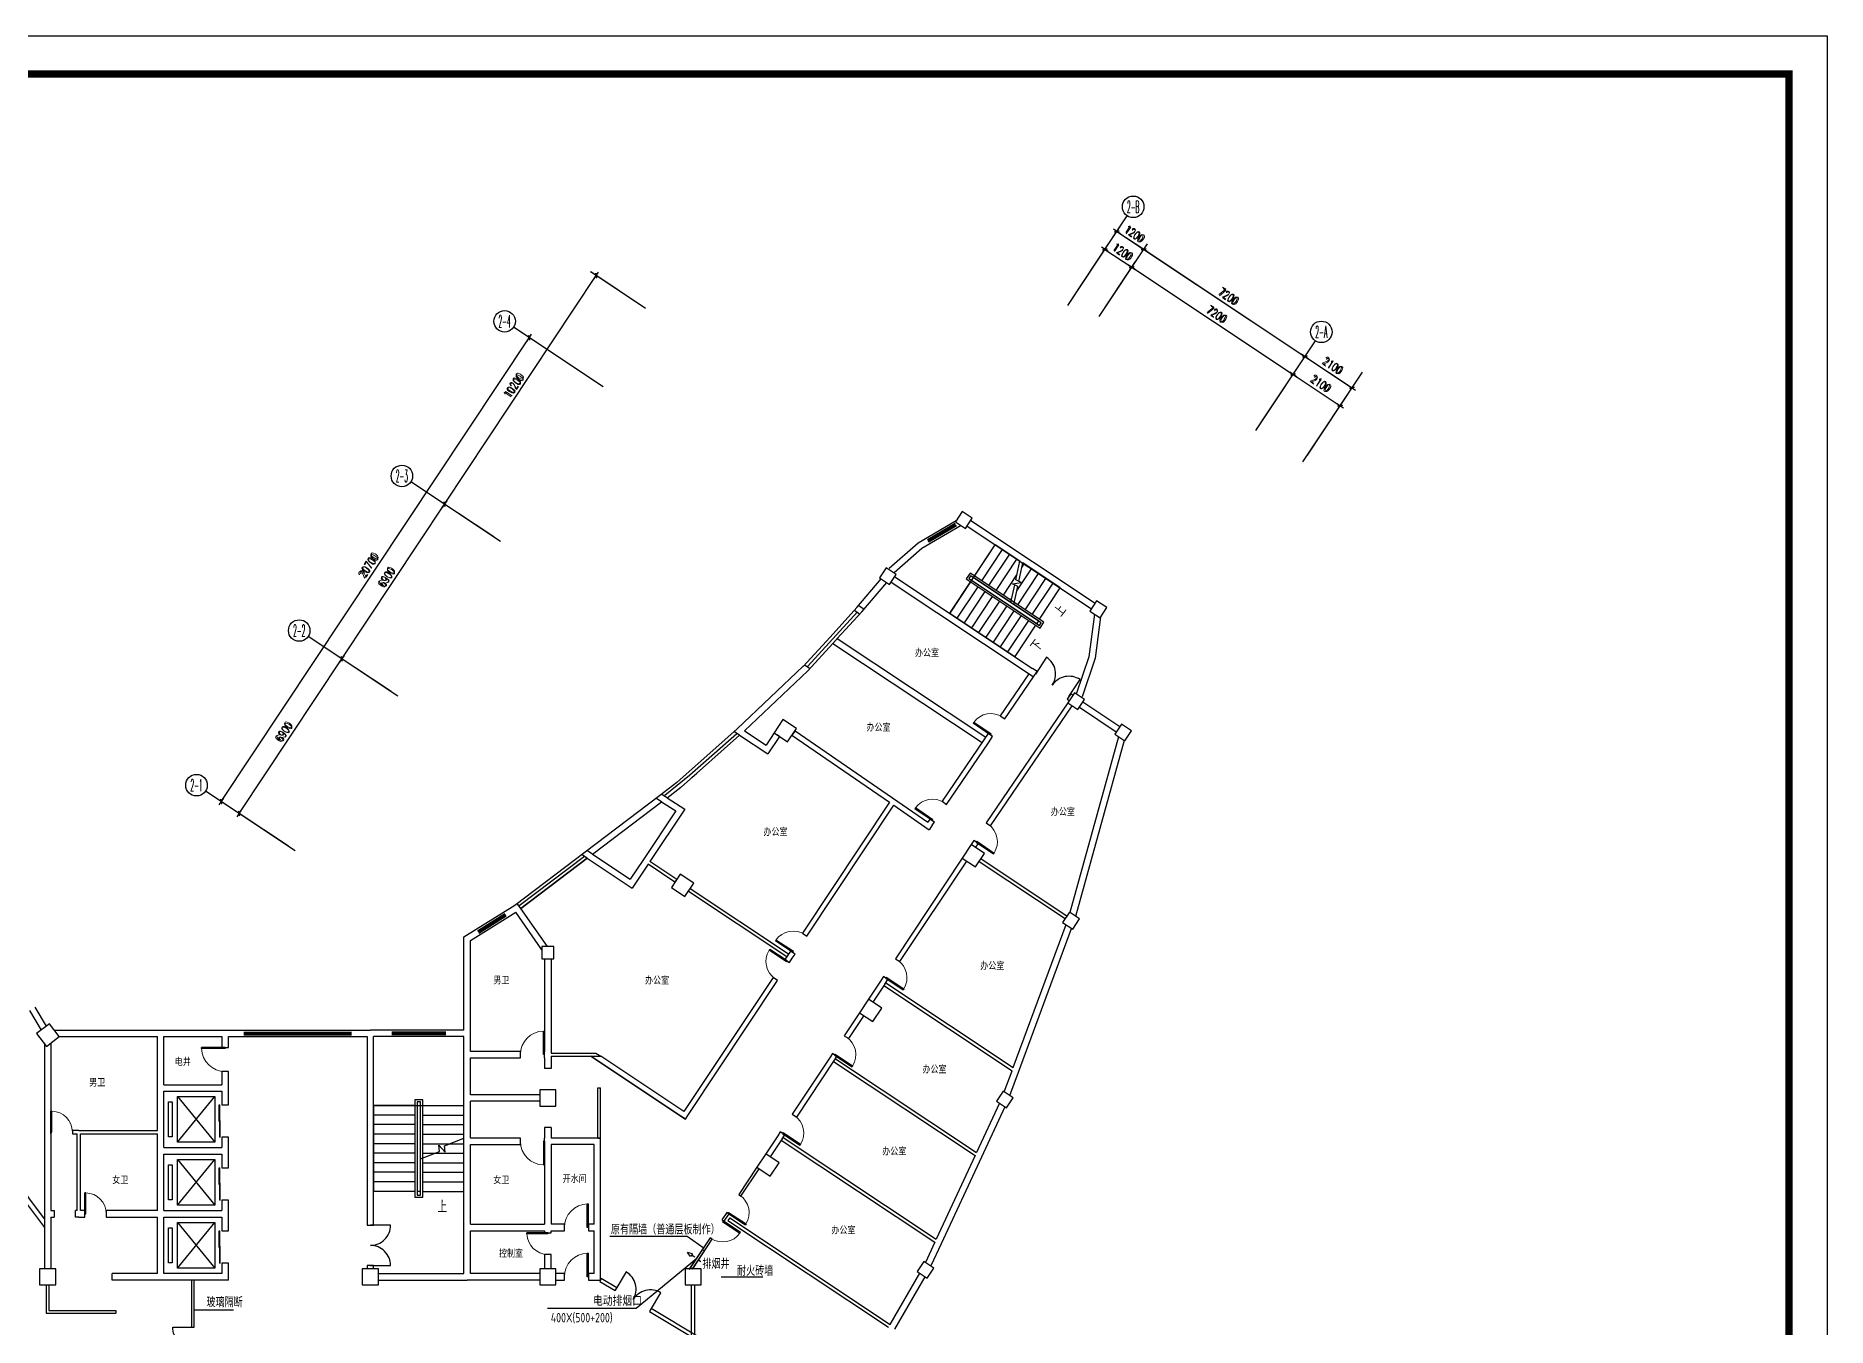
# Model space of a CAD drawing. Extents: x -149393 to 1177518, y -366685 to 296590.
# Drawn here: x 284842 to 351448, y -330129 to -282135 of the extents above; entities that cross this region are included whole.
import ezdxf
from ezdxf.enums import TextEntityAlignment as Align

# ---------------------------------------------------------------- set-up
doc = ezdxf.new("R2010")
doc.units = 0
doc.header["$LTSCALE"] = 1000
doc.header["$MEASUREMENT"] = 0
doc.layers.get('0').update_dxf_attribs({"linetype": 'CONTINUOUS'})
doc.layers.get('Defpoints').update_dxf_attribs({"linetype": 'CONTINUOUS'})
for name, color, linetype in [('AXIS', 3, 'CONTINUOUS'), ('AXIS_TEXT', 7, 'CONTINUOUS'), ('COLUMN', 9, 'CONTINUOUS'), ('DUCT-回风风口', 7, 'CONTINUOUS'), ('PUB_TITLE', 253, 'CONTINUOUS'), ('STAIR', 2, 'CONTINUOUS'), ('TEL_SYMB', 3, 'CONTINUOUS'), ('TEL_TEXT', 7, 'CONTINUOUS'), ('TH_TEXT', 7, 'CONTINUOUS'), ('WALL', 9, 'CONTINUOUS'), ('WALL-MOVE', 6, 'CONTINUOUS'), ('WINDOW', 4, 'CONTINUOUS'), ('通风', 3, 'CONTINUOUS')]:
    doc.layers.add(name, color=color, linetype=linetype)
doc.styles.add('_TCH_AXIS', font='COMPLEX', dxfattribs={"bigfont": 'GBCBIG'})
doc.styles.add('_TCH_DIM', font='SIMPLEX', dxfattribs={"bigfont": 'GBCBIG'})
doc.styles.add('_TCH_DIM_T3', font='SIMPLEX', dxfattribs={"width": 0.705882, "bigfont": 'GBCBIG'})
doc.styles.add('_TEL_DIM', font='', dxfattribs={"width": 0.8, "height": 3.5})
doc.styles.add('COMPLEX', font='COMPLEX')
doc.styles.add('DIM_FONT', font='SIMPLEX.shx', dxfattribs={"width": 0.8})
doc.styles.get("Standard").update_dxf_attribs({"font": 'gbenor.shx', "bigfont": 'gbcbig.shx'})
doc.styles.add('样式 1', font='TSSDENG', dxfattribs={"width": 0.8, "height": 3000, "bigfont": 'TSSDCHN'})
doc.styles.get('_TEL_DIM').set_extended_font_data('SimSun')
doc.dimstyles.new('_TCH_ARCH&&100', dxfattribs={"dimtxt": 297.5, "dimasz": 100, "dimexe": 250, "dimexo": 300, "dimgap": 126.25, "dimtad": 1, "dimdec": 0, "dimzin": 0, "dimdsep": 46, "dimtxsty": '_TCH_DIM_T3', "dimblk": 'ARCHTICK', "dimcen": 0.09, "dimclrt": 7, "dimazin": 2, "dimtfac": 1, "dimtdec": 0, "dimtix": 1, "dimtmove": 2, "dimatfit": 3, "dimfxl": 1, "dimtolj": 1, "dimtzin": 0, "dimarcsym": 0})
doc.dimstyles.new('DIMN', dxfattribs={"dimtxt": 300, "dimasz": 1, "dimexe": 250, "dimexo": 300, "dimgap": 150, "dimtad": 1, "dimdec": 0, "dimdsep": 46, "dimtxsty": 'DIM_FONT', "dimblk": '_DIMX', "dimcen": 2.5, "dimclrt": 7, "dimadec": 0, "dimazin": 0, "dimtfac": 1, "dimtdec": 0, "dimtix": 1, "dimtmove": 2, "dimatfit": 3, "dimldrblk": '_DIMX', "dimfxl": 1, "dimtolj": 1, "dimarcsym": 0})

# ---------------------------------------------------------------- blocks, each defined once
blk = doc.blocks.new('_DIMX')
blk.add_line((-150, 0), (150, 0))
at = {"const_width": 50}
blk.add_lwpolyline([(-70, -70), (70, 70)], dxfattribs=at)
blk = doc.blocks.new('$风口$00000098')
for p, q in [((0, 0), (-100, 0)), ((0, 200), (100, 200)), ((0, -200), (0, 200)), ((100, 250), (100, -250)), ((172, 0), (315, 0)), ((315, 31), (500, 0)), ((315, 31), (315, -31)), ((315, -31), (500, 0)), ((100, -200), (0, -200))]:
    blk.add_line(p, q)
blk = doc.blocks.new('_ArchTick')
at = {"color": 0, "linetype": 'ByBlock', "const_width": 0.4}
blk.add_lwpolyline([(-0.5, -0.5), (0.5, 0.5)], dxfattribs=at)
blk = doc.blocks.new('*D749')
at = {"layer": 'AXIS', "color": 0, "lineweight": -2, "transparency": 16777216}
for p, q in [((330371, -296553), (331727, -294512)), ((331589, -294720), (333338, -295882)), ((332121, -297715), (333476, -295674))]:
    blk.add_line(p, q, dxfattribs=at)
at = {"layer": 'Defpoints', "color": 0, "transparency": 16777216}
for p in [(333338, -295882), (330205, -296802), (331955, -297965)]:
    blk.add_point(p, dxfattribs=at)
at = {"layer": 'AXIS', "color": 0, "lineweight": -2, "transparency": 16777216, "xscale": 100, "yscale": 100, "zscale": 100}
for p, rotation in [((331589, -294720), 146.3999999999992), ((333338, -295882), 326.3999999999992)]:
    blk.add_blockref('_ArchTick', p, dxfattribs=dict(at, rotation=rotation))
at = {"layer": 'AXIS', "color": 7, "transparency": 16777216, "insert": (332616, -295072), "char_height": 297.5, "attachment_point": 5, "rotation": 326.4, "style": '_TCH_DIM_T3'}
blk.add_mtext('\\A1;2100', dxfattribs=at)
blk = doc.blocks.new('*D750')
at = {"layer": 'AXIS', "color": 0, "lineweight": -2, "transparency": 16777216}
for p, q in [((330371, -296553), (332170, -293846)), ((332032, -294054), (333781, -295216)), ((332121, -297715), (333919, -295008))]:
    blk.add_line(p, q, dxfattribs=at)
at = {"layer": 'Defpoints', "color": 0, "transparency": 16777216}
for p in [(333781, -295216), (330205, -296802), (331955, -297965)]:
    blk.add_point(p, dxfattribs=at)
at = {"layer": 'AXIS', "color": 0, "lineweight": -2, "transparency": 16777216, "xscale": 100, "yscale": 100, "zscale": 100}
for p, rotation in [((332032, -294054), 146.4000000000005), ((333781, -295216), 326.4000000000005)]:
    blk.add_blockref('_ArchTick', p, dxfattribs=dict(at, rotation=rotation))
at = {"layer": 'AXIS', "color": 7, "transparency": 16777216, "insert": (333058, -294406), "char_height": 297.5, "attachment_point": 5, "rotation": 326.4, "style": '_TCH_DIM_T3'}
blk.add_mtext('\\A1;2100', dxfattribs=at)
blk = doc.blocks.new('*D751')
at = {"layer": 'AXIS', "color": 0, "lineweight": -2, "transparency": 16777216}
for p, q in [((324374, -292568), (325730, -290527)), ((325592, -290736), (331589, -294720)), ((330371, -296553), (331727, -294512))]:
    blk.add_line(p, q, dxfattribs=at)
at = {"layer": 'Defpoints', "color": 0, "transparency": 16777216}
for p in [(324208, -292818), (331589, -294720), (330205, -296802)]:
    blk.add_point(p, dxfattribs=at)
at = {"layer": 'AXIS', "color": 0, "lineweight": -2, "transparency": 16777216, "xscale": 100, "yscale": 100, "zscale": 100}
for p, rotation in [((325592, -290736), 146.3999999999997), ((331589, -294720), 326.3999999999997)]:
    blk.add_blockref('_ArchTick', p, dxfattribs=dict(at, rotation=rotation))
at = {"layer": 'AXIS', "color": 7, "transparency": 16777216, "insert": (328743, -292499), "char_height": 297.5, "attachment_point": 5, "rotation": 326.4, "style": '_TCH_DIM_T3'}
blk.add_mtext('\\A1;7200', dxfattribs=at)
blk = doc.blocks.new('*D752')
at = {"layer": 'AXIS', "color": 0, "lineweight": -2, "transparency": 16777216}
for p, q in [((324374, -292568), (326173, -289861)), ((326035, -290069), (332032, -294054)), ((330371, -296553), (332170, -293846))]:
    blk.add_line(p, q, dxfattribs=at)
at = {"layer": 'Defpoints', "color": 0, "transparency": 16777216}
for p in [(324208, -292818), (332032, -294054), (330205, -296802)]:
    blk.add_point(p, dxfattribs=at)
at = {"layer": 'AXIS', "color": 0, "lineweight": -2, "transparency": 16777216, "xscale": 100, "yscale": 100, "zscale": 100}
for p, rotation in [((326035, -290069), 146.3999999999997), ((332032, -294054), 326.3999999999997)]:
    blk.add_blockref('_ArchTick', p, dxfattribs=dict(at, rotation=rotation))
at = {"layer": 'AXIS', "color": 7, "transparency": 16777216, "insert": (329185, -291833), "char_height": 297.5, "attachment_point": 5, "rotation": 326.4, "style": '_TCH_DIM_T3'}
blk.add_mtext('\\A1;7200', dxfattribs=at)
blk = doc.blocks.new('*D753')
at = {"layer": 'AXIS', "color": 0, "lineweight": -2, "transparency": 16777216}
for p, q in [((323375, -291904), (324731, -289863)), ((324592, -290072), (325592, -290736)), ((324374, -292568), (325730, -290527))]:
    blk.add_line(p, q, dxfattribs=at)
at = {"layer": 'Defpoints', "color": 0, "transparency": 16777216}
for p in [(325592, -290736), (323209, -292154), (324208, -292818)]:
    blk.add_point(p, dxfattribs=at)
at = {"layer": 'AXIS', "color": 0, "lineweight": -2, "transparency": 16777216, "xscale": 100, "yscale": 100, "zscale": 100}
for p, rotation in [((324592, -290072), 146.4000000000012), ((325592, -290736), 326.4000000000012)]:
    blk.add_blockref('_ArchTick', p, dxfattribs=dict(at, rotation=rotation))
at = {"layer": 'AXIS', "color": 7, "transparency": 16777216, "insert": (325244, -290175), "char_height": 297.5, "attachment_point": 5, "rotation": 326.4, "style": '_TCH_DIM_T3'}
blk.add_mtext('\\A1;1200', dxfattribs=at)
blk = doc.blocks.new('*D754')
at = {"layer": 'AXIS', "color": 0, "lineweight": -2, "transparency": 16777216}
for p, q in [((323375, -291904), (325173, -289197)), ((325035, -289405), (326035, -290069)), ((324374, -292568), (326173, -289861))]:
    blk.add_line(p, q, dxfattribs=at)
at = {"layer": 'Defpoints', "color": 0, "transparency": 16777216}
for p in [(326035, -290069), (323209, -292154), (324208, -292818)]:
    blk.add_point(p, dxfattribs=at)
at = {"layer": 'AXIS', "color": 0, "lineweight": -2, "transparency": 16777216, "xscale": 100, "yscale": 100, "zscale": 100}
for p, rotation in [((325035, -289405), 146.3999999999981), ((326035, -290069), 326.3999999999982)]:
    blk.add_blockref('_ArchTick', p, dxfattribs=dict(at, rotation=rotation))
at = {"layer": 'AXIS', "color": 7, "transparency": 16777216, "insert": (325687, -289508), "char_height": 297.5, "attachment_point": 5, "rotation": 326.4, "style": '_TCH_DIM_T3'}
blk.add_mtext('\\A1;1200', dxfattribs=at)
blk = doc.blocks.new('*D755')
at = {"layer": 'AXIS', "color": 0, "lineweight": -2, "transparency": 16777216}
for p, q in [((300036, -299543), (305681, -291047)), ((307513, -292264), (305472, -290908)), ((301869, -300760), (299828, -299404))]:
    blk.add_line(p, q, dxfattribs=at)
at = {"layer": 'Defpoints', "color": 0, "transparency": 16777216}
for p in [(305681, -291047), (307763, -292430), (302118, -300926)]:
    blk.add_point(p, dxfattribs=at)
at = {"layer": 'AXIS', "color": 0, "lineweight": -2, "transparency": 16777216, "xscale": 100, "yscale": 100, "zscale": 100}
for p, rotation in [((305681, -291047), 56.39999999999981), ((300036, -299543), 236.3999999999998)]:
    blk.add_blockref('_ArchTick', p, dxfattribs=dict(at, rotation=rotation))
at = {"layer": 'AXIS', "color": 7, "transparency": 16777216, "insert": (302629, -295143), "char_height": 297.5, "attachment_point": 5, "rotation": 56.4, "style": '_TCH_DIM_T3'}
blk.add_mtext('\\A1;10200', dxfattribs=at)
blk = doc.blocks.new('*D756')
at = {"layer": 'AXIS', "color": 0, "lineweight": -2, "transparency": 16777216}
for p, q in [((296218, -305290), (300036, -299543)), ((301869, -300760), (299828, -299404)), ((298050, -306507), (296009, -305151))]:
    blk.add_line(p, q, dxfattribs=at)
at = {"layer": 'Defpoints', "color": 0, "transparency": 16777216}
for p in [(300036, -299543), (302118, -300926), (298300, -306673)]:
    blk.add_point(p, dxfattribs=at)
at = {"layer": 'AXIS', "color": 0, "lineweight": -2, "transparency": 16777216, "xscale": 100, "yscale": 100, "zscale": 100}
for p, rotation in [((300036, -299543), 56.40000000000044), ((296218, -305290), 236.4000000000005)]:
    blk.add_blockref('_ArchTick', p, dxfattribs=dict(at, rotation=rotation))
at = {"layer": 'AXIS', "color": 7, "transparency": 16777216, "insert": (297898, -302264), "char_height": 297.5, "attachment_point": 5, "rotation": 56.4, "style": '_TCH_DIM_T3'}
blk.add_mtext('\\A1;6900', dxfattribs=at)
blk = doc.blocks.new('*D757')
at = {"layer": 'AXIS', "color": 0, "lineweight": -2, "transparency": 16777216}
for p, q in [((292399, -311037), (296218, -305290)), ((298050, -306507), (296009, -305151)), ((294232, -312254), (292191, -310899))]:
    blk.add_line(p, q, dxfattribs=at)
at = {"layer": 'Defpoints', "color": 0, "transparency": 16777216}
for p in [(296218, -305290), (298300, -306673), (294482, -312420)]:
    blk.add_point(p, dxfattribs=at)
at = {"layer": 'AXIS', "color": 0, "lineweight": -2, "transparency": 16777216, "xscale": 100, "yscale": 100, "zscale": 100}
for p, rotation in [((296218, -305290), 56.39999999999963), ((292399, -311037), 236.3999999999997)]:
    blk.add_blockref('_ArchTick', p, dxfattribs=dict(at, rotation=rotation))
at = {"layer": 'AXIS', "color": 7, "transparency": 16777216, "insert": (294079, -308011), "char_height": 297.5, "attachment_point": 5, "rotation": 56.4, "style": '_TCH_DIM_T3'}
blk.add_mtext('\\A1;6900', dxfattribs=at)
blk = doc.blocks.new('*D758')
at = {"layer": 'AXIS', "color": 0, "lineweight": -2, "transparency": 16777216}
for p, q in [((291733, -310594), (303188, -293353)), ((305687, -295013), (302980, -293214)), ((294232, -312254), (291525, -310456))]:
    blk.add_line(p, q, dxfattribs=at)
at = {"layer": 'Defpoints', "color": 0, "transparency": 16777216}
for p in [(303188, -293353), (305937, -295179), (294482, -312420)]:
    blk.add_point(p, dxfattribs=at)
at = {"layer": 'AXIS', "color": 0, "lineweight": -2, "transparency": 16777216, "xscale": 100, "yscale": 100, "zscale": 100}
for p, rotation in [((303188, -293353), 56.39999999999999), ((291733, -310594), 236.4)]:
    blk.add_blockref('_ArchTick', p, dxfattribs=dict(at, rotation=rotation))
at = {"layer": 'AXIS', "color": 7, "transparency": 16777216, "insert": (297231, -301821), "char_height": 297.5, "attachment_point": 5, "rotation": 56.4, "style": '_TCH_DIM_T3'}
blk.add_mtext('\\A1;20700', dxfattribs=at)
blk = doc.blocks.new('_FZHK')
blk.add_lwpolyline([(-0.5, -0.5), (0.5, -0.5), (0.5, 0.5), (-0.5, 0.5)], close=True)
blk = doc.blocks.new('$TCHSYS$DOOR2D')
for p, q in [((0.45, 0.975), (0.5, 0.975)), ((0.45, 0), (0.45, 0.975)), ((0.5, 0), (0.5, 0.975)), ((0.5, 0), (0.45, 0))]:
    blk.add_line(p, q)
at = {"lineweight": 13}
blk.add_arc((0.475, 0), 0.975, 91.46928, 180, dxfattribs=at)
blk = doc.blocks.new('_AXISO')
blk.add_circle((0, 0), 0.5)
at = {"layer": 'AXIS_TEXT', "style": 'COMPLEX', "width": 1.041667}
blk.add_attdef('A', text='', height=0.56, dxfattribs=at).set_placement((-0.25, -0.28), (0.25, -0.28), align=Align.FIT)
blk = doc.blocks.new('$DorLib2D$00000029')
for p, q in [((-0.5, 0.169), (0.02, 0.169)), ((-0.5, 0.169), (-0.5, 0.15)), ((-0.5, 0.15), (0.02, 0.15)), ((-0.02, 0.187), (-0.02, 0.169)), ((-0.02, 0.187), (0.5, 0.187)), ((-0.02, 0.169), (0.5, 0.169)), ((0.02, 0.15), (0.02, 0.169)), ((0.5, 0.187), (0.5, 0.169))]:
    blk.add_line(p, q)
blk = doc.blocks.new('$DorLib2D$00000001')
for p, q in [((0.45, 0.975), (0.5, 0.975)), ((0.45, 0), (0.45, 0.975)), ((0.5, 0), (0.5, 0.975)), ((0.5, 0), (0.45, 0))]:
    blk.add_line(p, q)
at = {"lineweight": 13}
blk.add_arc((0.475, 0), 0.975, 91.46928, 180, dxfattribs=at)
blk = doc.blocks.new('$TCHSYS$WIN2D')
for p, q in [((-0.5, 0.5), (0.5, 0.5)), ((0.5, 0.167), (-0.5, 0.167)), ((0.5, -0.167), (-0.5, -0.167)), ((-0.5, -0.5), (0.5, -0.5))]:
    blk.add_line(p, q)

msp = doc.modelspace()

# ---------------------------------------------------------------- linework, layer by layer
at = {"color": 59}
for p, q in [((313542.5, -305562.7), (315388.9, -303543.6)), ((314371.2, -304478.6), (315372, -303384.3)), ((314642.9, -304537.2), (315549.1, -303546.2)), ((315281.7, -303483), (315477.4, -303624.6)), ((315440.8, -303301.9), (315636.6, -303443.5)), ((313370.5, -305573), (314371.2, -304478.6)), ((313547.6, -305734.9), (314479, -304716.4)), ((314479, -304716.4), (314677.8, -304499)), ((313427.4, -305510.7), (313631, -305643.7)), ((308672.2, -309879.8), (310919.4, -307885.6)), ((308831.5, -310059.3), (311008.2, -308127.6)), ((309151.9, -309614.5), (310904.9, -308058.9)), ((311008.2, -308127.6), (310801.5, -307990.2)), ((308235, -310361.4), (309151.9, -309614.5)), ((309229.7, -309706), (309415.3, -309541.2)), ((308027, -310368.5), (308679.3, -309873.9)), ((308310.8, -310454.5), (308099.1, -310313.8)), ((308310.8, -310454.5), (308824.3, -310065.2)), ((308108.3, -310608), (307896.6, -310467.4)), ((302649, -314445.6), (305266.3, -312461.5)), ((305237.5, -312633.9), (302809.2, -314474.8)), ((305343.3, -312704.2), (302881.7, -314570.4)), ((302881.7, -314570.4), (305343.3, -312704.2)), ((305343.3, -312704.2), (305131.6, -312563.5)), ((305545.9, -312550.6), (305334.2, -312410)), ((302881.7, -314570.4), (302736.7, -314379.2)), ((290107.9, -321556.9), (291498.1, -323256.9)), ((290107.9, -323256.9), (291498.1, -321556.9)), ((290107.9, -323896.9), (291498.1, -325596.9)), ((290107.9, -325596.9), (291498.1, -323896.9)), ((290107.9, -326236.9), (291498.1, -327936.9)), ((290107.9, -327936.9), (291498.1, -326236.9))]:
    msp.add_line(p, q, dxfattribs=at)
for points in [[(305483.3, -320061.4), (308996, -322395.2)], [(309695.8, -327200.6), (309062, -326755), (306188.8, -326755)], [(310318.7, -328256.7), (311879.4, -328256.7)], [(290731.6, -329481.9), (292195.6, -329481.9)]]:
    msp.add_lwpolyline(points)
for points in [[(290107.9, -321556.9), (291498.1, -321556.9), (291498.1, -323256.9), (290107.9, -323256.9)], [(289778, -321756.9), (289906.4, -321756.9), (289906.4, -323056.9), (289778, -323056.9)], [(289778, -324096.9), (289906.4, -324096.9), (289906.4, -325396.9), (289778, -325396.9)], [(290107.9, -323896.9), (291498.1, -323896.9), (291498.1, -325596.9), (290107.9, -325596.9)], [(290107.9, -326236.9), (291498.1, -326236.9), (291498.1, -327936.9), (290107.9, -327936.9)], [(289778, -326436.9), (289906.4, -326436.9), (289906.4, -327736.9), (289778, -327736.9)]]:
    msp.add_lwpolyline(points, close=True, dxfattribs=at)
at = {"layer": 'AXIS'}
for p, q in [((323208.9, -292153.9), (325422.4, -288822.2)), ((305936.8, -295178.9), (302605.1, -292965.4)), ((330205.4, -296802.4), (332419, -293470.7)), ((331954.5, -297964.5), (334168.1, -294632.8)), ((302118.4, -300926.1), (298786.7, -298712.5)), ((298300, -306673.3), (294968.3, -304459.7)), ((294481.6, -312420.4), (291149.9, -310206.8))]:
    msp.add_line(p, q, dxfattribs=at)
for centre in [(325643.8, -288489.1), (332640.3, -293137.6)]:
    msp.add_circle(centre, 400, dxfattribs=at)
at = {"layer": 'PUB_TITLE'}
msp.add_lwpolyline([(232648.3, -282134.7), (351448.3, -282134.7), (351448.3, -366143.3), (232648.3, -366143.3)], close=True, dxfattribs=at)
at = {"layer": 'PUB_TITLE', "const_width": 270.7}
msp.add_lwpolyline([(239719.7, -283549), (350034, -283549), (350034, -364729), (239719.7, -364729), (239719.7, -283549)], close=True, dxfattribs=at)
at = {"layer": 'STAIR', "color": 59}
for p, q in [((318822.5, -303596.1), (320515.9, -301047.4)), ((319742, -302212.2), (320515.9, -301047.4)), ((321430.1, -301654.8), (320515.9, -301047.4)), ((320010.8, -302390.8), (320784.7, -301226)), ((320279.6, -302569.4), (321053.5, -301404.6)), ((320548.4, -302748), (321322.3, -301583.2)), ((321281.1, -302353.6), (321430.1, -301654.8)), ((321391.3, -302409.8), (321537.2, -301725.9)), ((322935.2, -302654.8), (321537.2, -301725.9)), ((319577.7, -302103.1), (319432.2, -302322.1)), ((319432.2, -302322.1), (322180, -304147.8)), ((319597.7, -302202.5), (319531.6, -302302.1)), ((319531.6, -302302.1), (322160, -304048.4)), ((322325.6, -303928.8), (319577.7, -302103.1)), ((322226.1, -303948.8), (319597.7, -302202.5)), ((319636.1, -302371.5), (322055.5, -303978.9)), ((321100.3, -303200.9), (319702.3, -302272)), ((320817.2, -302926.6), (321320.3, -302169.4)), ((321479.9, -302455), (321281.1, -302353.6)), ((321317.2, -302757.4), (321860, -301940.4)), ((321354.9, -303283.8), (322128.8, -302119)), ((321500.4, -301898.5), (321591.2, -301761.8)), ((321623.7, -303462.4), (322397.6, -302297.6)), ((319596.5, -302431.3), (318822.5, -303596.1)), ((319865.3, -302609.9), (319091.3, -303774.7)), ((320134.1, -302788.5), (319360.1, -303953.3)), ((320402.9, -302967.1), (319629, -304131.9)), ((321086, -303105.2), (321137.2, -303028.3)), ((321100.3, -303200.9), (321241.2, -302540.3)), ((321161.5, -302499.6), (321479.9, -302455)), ((321351.5, -302596.5), (321161.5, -302499.6)), ((321207.4, -303272), (321351.5, -302596.5)), ((321892.5, -303641), (322666.4, -302476.2)), ((322161.3, -303819.6), (322935.2, -302654.8)), ((318822.5, -303596.1), (321241.8, -305203.5)), ((320671.7, -303145.7), (319897.8, -304310.5)), ((320940.5, -303324.3), (320166.6, -304489.1)), ((321209.3, -303502.9), (320435.4, -304667.7)), ((321478.1, -303681.5), (320704.2, -304846.3)), ((322121.6, -303879.4), (321207.4, -303272)), ((321747, -303860.1), (320973, -305024.9)), ((322015.8, -304038.7), (321241.8, -305203.5)), ((322121.6, -303879.4), (322055.5, -303978.9)), ((322160, -304048.4), (322226.1, -303948.8)), ((322180, -304147.8), (322325.6, -303928.8)), ((299226, -321677.1), (298937.2, -321677.1)), ((298937.2, -321677.1), (298937.2, -325299.6)), ((299226, -325299.6), (299226, -321677.1)), ((297401.6, -321893.7), (297401.6, -325083.1)), ((298937.2, -321893.7), (297401.6, -321893.7)), ((297401.6, -321893.7), (300761.6, -321893.7)), ((298937.2, -322248.1), (297401.6, -322248.1)), ((299147.2, -321755.9), (299016, -321755.9)), ((299016, -321755.9), (299016, -325220.9)), ((299016, -321893.7), (299016, -325083.1)), ((299147.2, -325220.9), (299147.2, -321755.9)), ((299147.2, -323736.7), (299147.2, -321893.7)), ((299226, -321893.7), (300761.6, -321893.7)), ((299226, -322248.1), (300761.6, -322248.1)), ((300761.6, -323098.9), (300761.6, -321893.7)), ((298937.2, -322602.4), (297401.6, -322602.4)), ((298937.2, -322956.8), (297401.6, -322956.8)), ((299226, -322602.4), (300761.6, -322602.4)), ((299226, -322956.8), (300761.6, -322956.8)), ((298937.2, -323311.2), (297401.6, -323311.2)), ((298937.2, -323665.6), (297401.6, -323665.6)), ((299147.2, -323877.9), (299852.5, -323599.2)), ((299226, -323311.2), (300224.3, -323311.2)), ((299226, -323665.6), (299684.6, -323665.6)), ((299684.6, -323665.6), (300761.6, -323665.6)), ((299852.5, -323599.2), (299825.8, -323366.5)), ((299825.8, -323366.5), (300060, -323630.7)), ((300032, -323387.2), (300761.6, -323098.9)), ((300060, -323630.7), (300032, -323387.2)), ((300224.3, -323311.2), (300761.6, -323311.2)), ((300761.6, -325083.1), (300761.6, -323240)), ((298937.2, -324019.9), (297401.6, -324019.9)), ((299147.2, -325083.1), (299147.2, -323877.9)), ((299226, -324019.9), (300761.6, -324019.9)), ((298937.2, -324374.3), (297401.6, -324374.3)), ((298937.2, -324728.7), (297401.6, -324728.7)), ((299226, -324374.3), (300761.6, -324374.3)), ((299226, -324728.7), (300761.6, -324728.7)), ((298937.2, -325083.1), (297401.6, -325083.1)), ((298937.2, -325299.6), (299226, -325299.6)), ((299147.2, -325083.1), (299016, -325083.1)), ((299016, -325220.9), (299147.2, -325220.9)), ((299226, -325083.1), (300761.6, -325083.1))]:
    msp.add_line(p, q, dxfattribs=at)
at = {"layer": 'TEL_SYMB', "color": 59, "elevation": 1793}
msp.add_lwpolyline([(321783, -304680.5, 0, 0, 0), (318632, -302587, 0, 0, 0), (319511.7, -301262.8, 0, 0, 0), (320885.7, -302175.6, 95.6, 0, 0), (321184.3, -302374.1, 0, 0, 0)], format="xyseb", dxfattribs=at)
at = {"layer": 'TEL_SYMB', "color": 59}
for points in [[(322662.8, -303356.4, 0, 0, 0), (321751.8, -302751.1, 95.6, 0, 0), (321453.2, -302552.7, 0, 0, 0)], [(299954.4, -325260.2, 0, 0, 0), (299954.4, -324059.3, 105, 0, 0), (299954.4, -323665.6, 0, 0, 0)]]:
    msp.add_lwpolyline(points, format="xyseb", dxfattribs=at)
at = {"layer": 'WALL', "color": 59}
for p, q in [((319059.7, -300160.8), (317644.9, -300990.3)), ((319246, -300329.8), (317786.2, -301185.6)), ((319471.8, -300353.7), (324094.5, -303425)), ((319604.6, -300153.8), (324227.3, -303225.1)), ((317644.9, -300990.3), (316570.3, -301936.3)), ((317786.2, -301185.6), (316753.1, -302095.2)), ((315369.1, -303387.5), (316277.6, -302319.5)), ((316778.9, -302238.4), (321903.5, -305643.1)), ((315551.9, -303543), (316478.9, -302453.3)), ((316646.1, -302438.3), (321770.7, -305843)), ((324204.1, -303623.9), (323992.2, -305215.9)), ((324432, -303730.2), (324227, -305270.4)), ((314479, -304716.4), (320025.5, -308401.5)), ((314642.9, -304537.2), (320160.6, -308203.1)), ((310916.7, -307888), (313376.7, -305566.7)), ((322074.6, -305756.8), (321903.5, -305643.1)), ((323992.2, -305215.9), (323528.5, -306596.7)), ((324227, -305270.4), (323744.4, -306707.9)), ((311189.9, -307960.2), (313541.4, -305741.2)), ((321770.7, -305843), (321941.7, -305956.7)), ((321941.7, -305956.7), (322074.6, -305756.8)), ((323323.9, -306586.9), (323191.1, -306786.8)), ((323191.1, -306786.8), (323267.8, -306837.7)), ((323400.6, -306637.8), (323323.9, -306586.9)), ((323775.5, -306886.9), (325149.8, -307799.9)), ((323642.6, -307086.8), (325017, -307999.9)), ((311008.2, -308127.6), (312059, -308825.7)), ((311189.9, -307960.2), (311992, -308493.1)), ((312290.5, -308044.5), (311992, -308493.1)), ((312490.3, -308177.5), (312059, -308825.7)), ((312290.9, -308044.7), (312290.5, -308044.5)), ((312490.3, -308177.5), (312390.4, -308111)), ((325102.4, -308182.7), (323291.1, -314723.1)), ((325312.8, -308322.4), (323501.5, -314862.8)), ((305266.3, -312461.5), (308027, -310368.5)), ((305545.9, -312550.6), (308106.8, -310609.2)), ((308634.1, -310944.3), (307437.4, -312742.9)), ((308969.7, -310873.2), (307670.4, -312825.9)), ((308106.8, -310609.2), (308634.1, -310944.3)), ((308310.8, -310454.5), (308969.7, -310873.2)), ((305343.3, -312704.2), (307013.2, -313813.6)), ((305545.9, -312550.6), (306946.2, -313481)), ((307437.4, -312742.9), (306946.2, -313481)), ((307603.9, -312925.8), (307013.2, -313813.6)), ((308605.2, -313592.1), (307603.9, -312925.8)), ((308671.6, -313492.1), (307670.4, -312825.9)), ((319919.9, -312825.4), (323112.5, -314946.6)), ((319986.3, -312725.5), (323178.9, -314846.6)), ((308605.2, -313592.1), (308638.4, -313542.1)), ((309105, -313924.1), (312767.4, -316357.4)), ((309171.4, -313824.2), (312833.8, -316257.5)), ((300761.6, -315627.4), (302649, -314445.6)), ((301001.6, -315760.3), (302684.2, -314706.8)), ((303656.6, -316099.4), (302684.2, -314706.8)), ((303870.9, -315987), (302881.7, -314570.4)), ((300761.6, -319092), (300761.6, -315627.4)), ((321182.7, -320483.8), (323150.1, -315169.7)), ((321376.5, -320651.5), (323355.5, -315306.2)), ((301001.6, -319212), (301001.6, -315760.3)), ((303761.6, -316437), (303761.6, -319881.4)), ((304001.6, -316437), (304001.6, -319941.4)), ((316377.1, -317435), (321139.9, -320599.4)), ((316443.5, -317335.1), (321182.7, -320483.8)), ((284604.1, -318360.1), (285035.4, -319090.1)), ((284810.8, -318238.1), (285228.6, -318945.2)), ((285161.6, -319596.9), (285161.6, -325916.9)), ((285401.6, -319565.5), (285401.6, -325796.9)), ((285532.9, -319092), (289481.6, -319092)), ((285712.9, -319332), (289361.6, -319332)), ((289361.6, -321236.9), (289361.6, -319332)), ((289481.6, -319092), (291881.6, -319092)), ((289601.6, -319332), (291761.6, -319332)), ((289601.6, -321116.9), (289601.6, -319332)), ((291761.6, -319332), (291761.6, -319729.3)), ((291881.6, -319092), (297281.6, -319092)), ((292001.6, -319729.3), (292001.6, -319332)), ((292001.6, -319332), (297161.6, -319332)), ((297161.6, -319332), (297161.6, -326340.5)), ((300761.6, -319092), (297281.6, -319092)), ((300761.6, -319332), (297401.6, -319332)), ((297401.6, -326340.5), (297401.6, -319332)), ((300761.6, -320001.4), (300761.6, -319332)), ((301001.6, -319881.4), (301001.6, -319212)), ((291761.6, -319729.3), (292001.6, -319729.3)), ((300761.6, -321612), (300761.6, -320001.4)), ((302861.6, -319881.4), (301001.6, -319881.4)), ((301001.6, -321492), (301001.6, -320121.4)), ((301001.6, -320121.4), (302861.6, -320121.4)), ((302861.6, -320121.4), (302861.6, -319881.4)), ((303761.6, -320121.4), (303761.6, -319881.4)), ((303761.6, -320121.4), (303761.6, -320512)), ((304001.6, -319941.4), (305664.1, -319941.4)), ((304001.6, -320061.4), (304001.6, -320512)), ((304001.6, -320061.4), (305844.7, -320061.4)), ((305664.1, -319941.4), (305844.7, -320061.4)), ((314506.6, -320250.3), (319770.4, -323747.6)), ((314573, -320150.4), (319821.7, -323637.6)), ((292001.6, -320629.3), (291761.6, -320629.3)), ((291761.6, -320629.3), (291761.6, -321116.9)), ((292001.6, -321236.9), (292001.6, -320629.3)), ((304001.6, -320512), (303761.6, -320512)), ((320849.1, -321384.7), (321139.9, -320599.4)), ((321054.5, -321521.2), (321376.5, -320651.5)), ((289361.6, -322821.2), (289361.6, -321236.9)), ((289601.6, -321116.9), (291761.6, -321116.9)), ((289601.6, -321356.9), (291761.6, -321356.9)), ((289601.6, -322881.2), (289601.6, -321356.9)), ((291761.6, -321356.9), (291761.6, -321867)), ((292001.6, -321867), (292001.6, -321236.9)), ((300761.6, -323222.6), (300761.6, -321612)), ((303581.6, -321492), (301001.6, -321492)), ((291761.6, -321867), (292001.6, -321867)), ((303581.6, -321732), (301001.6, -321732)), ((301001.6, -323102.6), (301001.6, -321732)), ((320674.3, -321808.8), (319821.7, -323637.6)), ((320876.5, -321943.2), (320005.9, -323810.4)), ((285401.6, -322941.2), (285401.6, -322821.2)), ((286441.9, -322821.2), (286201.6, -322821.2)), ((286201.6, -322821.2), (286201.6, -322941.2)), ((286201.6, -322941.2), (286381.9, -322941.2)), ((286381.9, -325796.9), (286381.9, -322941.2)), ((286441.9, -322821.2), (289361.6, -322821.2)), ((286501.9, -325796.9), (286501.9, -322941.2)), ((286501.9, -322941.2), (289361.6, -322941.2)), ((289361.6, -323576.9), (289361.6, -322941.2)), ((289601.6, -323456.9), (289601.6, -322881.2)), ((303761.6, -322712), (303761.6, -323102.6)), ((304001.6, -322712), (303761.6, -322712)), ((304001.6, -322712), (304001.6, -323102.6)), ((289361.6, -325796.9), (289361.6, -323576.9)), ((289601.6, -323456.9), (291761.6, -323456.9)), ((289601.6, -325796.9), (289601.6, -323696.9)), ((289601.6, -323696.9), (291761.6, -323696.9)), ((292001.6, -323067), (291761.6, -323067)), ((291761.6, -323067), (291761.6, -323456.9)), ((291761.6, -323696.9), (291761.6, -324207)), ((292001.6, -323576.9), (292001.6, -323067)), ((292001.6, -324207), (292001.6, -323576.9)), ((300761.6, -326427.2), (300761.6, -323222.6)), ((302861.6, -323102.6), (301001.6, -323102.6)), ((301001.6, -323342.6), (302861.6, -323342.6)), ((301001.6, -326307.2), (301001.6, -323342.6)), ((302861.6, -323342.6), (302861.6, -323102.6)), ((303761.6, -323342.6), (303761.6, -323102.6)), ((303761.6, -323342.6), (303761.6, -326307.2)), ((305837.6, -323102.6), (304001.6, -323102.6)), ((304001.6, -323342.6), (304001.6, -326307.2)), ((305597.6, -323342.6), (304001.6, -323342.6)), ((305597.6, -326307.2), (305597.6, -323342.6)), ((305837.6, -326427.2), (305837.6, -323102.6)), ((312558.7, -323182.2), (318266.1, -326974.2)), ((312625.1, -323082.2), (318317.4, -326864.2)), ((291761.6, -324207), (292001.6, -324207)), ((319770.4, -323747.6), (318317.4, -326864.2)), ((320005.9, -323810.4), (318501.6, -327037)), ((292001.6, -325407), (291761.6, -325407)), ((291761.6, -325407), (291761.6, -325796.9)), ((292001.6, -325916.9), (292001.6, -325407)), ((285161.6, -325916.9), (285161.6, -326423.6)), ((285401.6, -325796.9), (285521.6, -325796.9)), ((285401.6, -326036.9), (285521.6, -326036.9)), ((285401.6, -326036.9), (285401.6, -326423.6)), ((285521.6, -325796.9), (285521.6, -326036.9)), ((286381.9, -325796.9), (286321.9, -325796.9)), ((286321.9, -326036.9), (286321.9, -325796.9)), ((286441.9, -326036.9), (286321.9, -326036.9)), ((286441.9, -326036.9), (286661.7, -326036.9)), ((286661.7, -325796.9), (286501.9, -325796.9)), ((286661.7, -326036.9), (286661.7, -325796.9)), ((289361.6, -325796.9), (287461.7, -325796.9)), ((287461.7, -325796.9), (287461.7, -326036.9)), ((287461.7, -326036.9), (289361.6, -326036.9)), ((289361.6, -328136.9), (289361.6, -326036.9)), ((289601.6, -325796.9), (291761.6, -325796.9)), ((289601.6, -328136.9), (289601.6, -326036.9)), ((289601.6, -326036.9), (291761.6, -326036.9)), ((291761.6, -326036.9), (291761.6, -326547)), ((292001.6, -326547), (292001.6, -325916.9)), ((297161.6, -326340.5), (297401.6, -326340.5)), ((301001.6, -326307.2), (303761.6, -326307.2)), ((304493.1, -326307.2), (304001.6, -326307.2)), ((304493.1, -326547.2), (304493.1, -326307.2)), ((305597.6, -326307.2), (305393.1, -326307.2)), ((305393.1, -326307.2), (305393.1, -326547.2)), ((310643.9, -326064.1), (310577.5, -326164.1)), ((310577.5, -326164.1), (316545.8, -330129.4)), ((310643.9, -326064.1), (316606.1, -330025.4)), ((285161.6, -326423.6), (285161.6, -327956.9)), ((285401.6, -326423.6), (285401.6, -327956.9)), ((291761.6, -326547), (292001.6, -326547)), ((300761.6, -328136.9), (300761.6, -326427.2)), ((301001.6, -328136.9), (301001.6, -326547.2)), ((301001.6, -326547.2), (303761.6, -326547.2)), ((303761.6, -326547.2), (303761.6, -326625.6)), ((303761.6, -326625.6), (304001.6, -326625.6)), ((304001.6, -326625.6), (304001.6, -326547.2)), ((304001.6, -326547.2), (304493.1, -326547.2)), ((305393.1, -326547.2), (305597.6, -326547.2)), ((305597.6, -328136.9), (305597.6, -326547.2)), ((305837.6, -328376.9), (305837.6, -326427.2)), ((318266.1, -326974.2), (317917.8, -327721.2)), ((318501.6, -327037), (318120, -327855.6)), ((304001.6, -327425.6), (303761.6, -327425.6)), ((303761.6, -327425.6), (303761.6, -327956.9)), ((304001.6, -327956.9), (304001.6, -327425.6)), ((289361.6, -328136.9), (287681.6, -328136.9)), ((287681.6, -328376.9), (287681.6, -328136.9)), ((290681.6, -328136.9), (289601.6, -328136.9)), ((291761.6, -328136.9), (290681.6, -328136.9)), ((292001.6, -327747), (291761.6, -327747)), ((291761.6, -327747), (291761.6, -328136.9)), ((292001.6, -328376.9), (292001.6, -327747)), ((297401.6, -327840.5), (297161.6, -327840.5)), ((297161.6, -327840.5), (297161.6, -327956.9)), ((297401.6, -327956.9), (297401.6, -327840.5)), ((297581.6, -328136.9), (300761.6, -328136.9)), ((303581.6, -328136.9), (301001.6, -328136.9)), ((304493.1, -328136.9), (304181.6, -328136.9)), ((304493.1, -328376.9), (304493.1, -328136.9)), ((305597.6, -328136.9), (305393.1, -328136.9)), ((305393.1, -328136.9), (305393.1, -328376.9)), ((305868.5, -328325.5), (305806.8, -328428.4)), ((306440, -328668.3), (305868.5, -328325.5)), ((316606.1, -330025.4), (317709.5, -328123.1)), ((316779.9, -330204.1), (317909.7, -328256.2)), ((289481.6, -328376.9), (287681.6, -328376.9)), ((290681.6, -328376.9), (289481.6, -328376.9)), ((292001.6, -328376.9), (290681.6, -328376.9)), ((297581.6, -328376.9), (300881.6, -328376.9)), ((303581.6, -328376.9), (300881.6, -328376.9)), ((304181.6, -328376.9), (304493.1, -328376.9)), ((305393.1, -328376.9), (305837.6, -328376.9)), ((305806.8, -328428.4), (306378.3, -328771.2)), ((306378.3, -328771.2), (306440, -328668.3)), ((309221.6, -333356.9), (309221.6, -328556.9)), ((309341.6, -333356.9), (309341.6, -328556.9)), ((307726.3, -329440), (307664.5, -329542.9)), ((307664.5, -329542.9), (314395.9, -333581.3)), ((314483.4, -333493.9), (307726.3, -329440))]:
    msp.add_line(p, q, dxfattribs=at)
at = {"layer": 'WALL'}
for p, q in [((321769.5, -305842.2), (320704.3, -307405.3)), ((320869.6, -307517.9), (321936.1, -305952.9)), ((323209.7, -306925.2), (320171.8, -311382.9)), ((320337.1, -311495.5), (323375, -307037.8)), ((320704.3, -307405.3), (320869.6, -307517.9)), ((313070, -307962.2), (312956.6, -308127)), ((312956.6, -308127), (316578.7, -310620.9)), ((313070, -307962.2), (316692.3, -310456.3)), ((320093, -308302.3), (318538.8, -310585.1)), ((320253.8, -308066.4), (320093, -308302.3)), ((320419, -308179), (320253.8, -308066.4)), ((320258.3, -308414.9), (320419, -308179)), ((318704.2, -310697.7), (320258.3, -308414.9)), ((316578.7, -310620.9), (313347.7, -315484)), ((313514.3, -315594.7), (316743.5, -310734.3)), ((316692.3, -310456.3), (318009.2, -311363)), ((316743.5, -310734.3), (317896.7, -311528.3)), ((318538.8, -310585.1), (318704.2, -310697.7)), ((317896.7, -311528.3), (318061.4, -311641.7)), ((318088.6, -311246.4), (318009.2, -311363)), ((318174.8, -311477), (318061.4, -311641.7)), ((318253.9, -311358.9), (318088.6, -311246.4)), ((318174, -311476.4), (318253.9, -311358.9)), ((318174, -311476.4), (318174.8, -311477)), ((320171.8, -311382.9), (320337.1, -311495.5)), ((319721.3, -312044), (319619.4, -312193.6)), ((319886.6, -312156.6), (319721.3, -312044)), ((319786, -312304.2), (319886.6, -312156.6)), ((319287.3, -312693.3), (316802.1, -316433.9)), ((316968.7, -316544.6), (319453.9, -312804)), ((313347.7, -315484), (313514.3, -315594.7)), ((312800.6, -316307.4), (312696.2, -316464.5)), ((312905, -316150.3), (312800.6, -316307.4)), ((313071.6, -316261), (312905, -316150.3)), ((312967.2, -316418.1), (313071.6, -316261)), ((312696.2, -316464.5), (312862.8, -316575.2)), ((312862.8, -316575.2), (312967.2, -316418.1)), ((316802.1, -316433.9), (316968.7, -316544.6)), ((312253.5, -317130.9), (308940.1, -322118)), ((309106.7, -322228.6), (312420.1, -317241.6)), ((312420.1, -317241.6), (312253.5, -317130.9)), ((316243.7, -317274.4), (315801, -317940.7)), ((316410.3, -317385.1), (315967.6, -318051.4)), ((316359.4, -317100.3), (316243.7, -317274.4)), ((316526, -317210.9), (316359.4, -317100.3)), ((316410.3, -317385.1), (316526, -317210.9)), ((278880.9, -318056), (285161.6, -326430.3)), ((285161.6, -326096.9), (279040.9, -317936)), ((315468.9, -318440.5), (314900.8, -319295.5)), ((315067.4, -319406.2), (315635.5, -318551.1)), ((314900.8, -319295.5), (315067.4, -319406.2)), ((308829.4, -322284.5), (305483.3, -320061.4)), ((308940.1, -322118), (305844.7, -320061.4)), ((314373.2, -320089.6), (312965.3, -322208.7)), ((313131.9, -322319.4), (314539.8, -320200.3)), ((314458.1, -319961.9), (314373.2, -320089.6)), ((314624.7, -320072.5), (314458.1, -319961.9)), ((314539.8, -320200.3), (314624.7, -320072.5)), ((308996, -322395.2), (308829.4, -322284.5)), ((308996, -322395.2), (309106.7, -322228.6)), ((309106.7, -322228.6), (309106.7, -322228.6)), ((312965.3, -322208.7), (313131.9, -322319.4)), ((312425.3, -323021.5), (311982.6, -323687.9)), ((312522.6, -322875.1), (312425.3, -323021.5)), ((312689.2, -322985.8), (312522.6, -322875.1)), ((312591.9, -323132.2), (312689.2, -322985.8)), ((312591.9, -323132.2), (312149.2, -323798.5)), ((311650.5, -324187.6), (310977.2, -325201.1)), ((311060.5, -325256.5), (311733.8, -324243)), ((310977.2, -325201.1), (311060.5, -325256.5)), ((310534.5, -325867.5), (310353.8, -326139.4)), ((310353.8, -326139.4), (310437.1, -326194.7)), ((310437.1, -326194.7), (310617.8, -325922.8)), ((310617.8, -325922.8), (310534.5, -325867.5)), ((309911.1, -326805.7), (309146.2, -327956.9)), ((309266.3, -327956.9), (309994.4, -326861)), ((309994.4, -326861), (309911.1, -326805.7))]:
    msp.add_line(p, q, dxfattribs=at)
at = {"layer": 'WALL-MOVE', "color": 59}
for p, q in [((305737.6, -323102.6), (305737.6, -321229.3)), ((305737.6, -321229.3), (305837.6, -321229.3)), ((305837.6, -323102.6), (305837.6, -321229.3)), ((305737.6, -323102.6), (305837.6, -323102.6)), ((285231.6, -328556.9), (285231.6, -329606.9)), ((285331.6, -328556.9), (285331.6, -329506.9)), ((290631.6, -328376.9), (290631.6, -330129)), ((290731.6, -330129), (290731.6, -328376.9)), ((285231.6, -329606.9), (287820.1, -329606.9)), ((285331.6, -329506.9), (287820.1, -329506.9)), ((287820.1, -329506.9), (287820.1, -329606.9)), ((290631.6, -330129), (290731.6, -330129))]:
    msp.add_line(p, q, dxfattribs=at)
at = {"layer": 'WINDOW', "color": 59, "extrusion": (1.02e-16, -6.77687e-17, -1)}
msp.add_lwpolyline([(-323257.5, -306686.8), (-323672.6, -306062.1, -0.4142136), (-322632.8, -306271.8, -0.4142136), (-322423.2, -305232), (-322008.1, -305856.7)], format="xyb", dxfattribs=at)
at = {"layer": 'WINDOW', "color": 59, "extrusion": (-2.99942e-32, -1.22461e-16, -1)}
msp.add_lwpolyline([(-297281.6, -327840.5), (-298031.6, -327840.5, -0.4142136), (-297281.6, -327090.5, -0.4142136), (-298031.6, -326340.5), (-297281.6, -326340.5)], format="xyb", dxfattribs=at)
at = {"layer": 'WINDOW', "color": 59, "extrusion": (1.05012e-16, -6.30007e-17, -1)}
msp.add_lwpolyline([(-307695.4, -329491.5), (-308081.2, -328848.3, -0.4142136), (-307052.3, -329105.6, -0.4142136), (-306795, -328076.6), (-306409.1, -328719.8)], format="xyb", dxfattribs=at)
at = {"layer": 'WINDOW', "color": 59}
msp.add_lwpolyline([(290681.6, -331629), (289931.6, -331629, -0.4142136), (290681.6, -330879, -0.4142136), (289931.6, -330129), (290681.6, -330129)], format="xyb", dxfattribs=at)
at = {"layer": '通风'}
for p, q in [((307160.5, -329420), (309401.2, -327573.3)), ((303872.1, -329420), (307160.5, -329420))]:
    msp.add_line(p, q, dxfattribs=at)

# ---------------------------------------------------------------- block references
at = {"layer": 'AXIS'}
ref = msp.add_blockref('_AXISO', (302271.9, -292744), dxfattribs=dict(at, xscale=800, yscale=800, zscale=800))
ref.add_attrib('A', '2-4', dxfattribs={"layer": 'AXIS_TEXT', "height": 452.55, "style": '_TCH_AXIS', "width": 0.33871}).set_placement((302045.7, -292970.3), (302498.2, -292970.3), align=Align.FIT)
ref = msp.add_blockref('_AXISO', (298453.5, -298491.2), dxfattribs=dict(at, xscale=800, yscale=800, zscale=800))
ref.add_attrib('A', '2-3', dxfattribs={"layer": 'AXIS_TEXT', "height": 452.55, "style": '_TCH_AXIS', "width": 0.35}).set_placement((298227.3, -298717.5), (298679.8, -298717.5), align=Align.FIT)
ref = msp.add_blockref('_AXISO', (294635.1, -304238.3), dxfattribs=dict(at, xscale=800, yscale=800, zscale=800))
ref.add_attrib('A', '2-2', dxfattribs={"layer": 'AXIS_TEXT', "height": 452.55, "style": '_TCH_AXIS', "width": 0.35}).set_placement((294408.9, -304464.6), (294861.4, -304464.6), align=Align.FIT)
ref = msp.add_blockref('_AXISO', (290816.7, -309985.5), dxfattribs=dict(at, xscale=800, yscale=800, zscale=800))
ref.add_attrib('A', '2-1', dxfattribs={"layer": 'AXIS_TEXT', "height": 452.55, "style": '_TCH_AXIS', "width": 0.381818}).set_placement((290590.5, -310211.8), (291043, -310211.8), align=Align.FIT)
at = {"layer": 'COLUMN', "color": 59}
for p, xscale, yscale, zscale, rotation in [((319350.8, -300129.2), 449.9999999999738, 449.9999999999738, 449.9999999999738, 326.3999999999982), ((316525.1, -302213.8), 449.9999999999778, 449.9999999999778, 449.9999999999778, 326.3999999999973), ((324348.3, -303449.6), 449.9999999999858, 449.9999999999858, 449.9999999999858, 56.39999999999244), ((323521.6, -306862.3), 450.0000000000747, 450.0000000000747, 450.0000000000747, 326.4000000000055), ((312706.7, -307961), 599.999999999961, 599.999999999961, 599.999999999961, 326.3999999999987), ((325270.8, -308024.4), 449.9999999999638, 449.9999999999638, 449.9999999999638, 236.4000000000084), ((319703.2, -312609.4), 600.000000000062, 600.000000000062, 600.000000000062, 326.4000000000042), ((308888.3, -313708.1), 599.999999999965, 599.999999999965, 599.999999999965, 326.3999999999982), ((323333.1, -315021.1), 450.0000000000708, 450.0000000000708, 450.0000000000708, 326.4000000000063), ((315884.8, -318356.6), 599.999999999965, 599.999999999965, 599.999999999965, 326.3999999999982), ((285292.9, -319272), 600.0000000000464, 600.0000000000464, 600.0000000000464, 36.86999999999623), ((320871.5, -321669.8), 449.9999999999738, 449.9999999999738, 449.9999999999738, 326.3999999999982), ((312066.4, -324103.8), 599.999999999973, 599.999999999973, 599.999999999973, 326.3999999999969), ((317922.7, -327994.7), 449.9999999999738, 449.9999999999738, 449.9999999999738, 326.3999999999982)]:
    msp.add_blockref('_FZHK', p, dxfattribs=dict(at, xscale=xscale, yscale=yscale, zscale=zscale, rotation=rotation))
for p, xscale, yscale, zscale in [((303881.6, -316212), 450, 450, 450), ((303881.6, -321612), 600, 600, 600), ((285281.6, -328256.9), 600, 600, 600), ((297281.6, -328256.9), 600, 600, 600), ((303881.6, -328256.9), 600, 600, 600), ((309281.6, -328256.9), 600, 600, 600)]:
    msp.add_blockref('_FZHK', p, dxfattribs=dict(at, xscale=xscale, yscale=yscale, zscale=zscale))
at = {"layer": 'DUCT-回风风口', "yscale": -2, "rotation": 146.399999999998}
msp.add_blockref('$风口$00000098', (309484.4, -327628.6), dxfattribs=at)
at = {"layer": 'WINDOW', "color": 59}
for name, p, xscale, yscale, zscale, rotation in [('$TCHSYS$WIN2D', (318533.2, -300608.6), 1200, 100, 1200, 210.3824063668275), ('$DorLib2D$00000001', (320561.7, -307792.1), 800.0000000000002, -800, 800.0000000000002, 235.7259631020157), ('$DorLib2D$00000001', (318396.4, -310972), 800.0000000000001, -800, 800.0000000000001, 235.7524712558617), ('$DorLib2D$00000001', (320029.2, -311769.7), 800, 800, 800, 235.7259631020159), ('$TCHSYS$WIN2D', (301799.4, -315119.2), 1200, 100, 1200, 32.05253829846824), ('$DorLib2D$00000001', (313209.6, -315872.5), 800.0000000000001, -800, 800.0000000000001, 236.4000000000007), ('$DorLib2D$00000001', (312558.1, -316853), -800, -800, -800, 236.4000000000005), ('$DorLib2D$00000001', (316664, -316822.4), 800, 800, 800, 236.4000000000005), ('$TCHSYS$WIN2D', (299081.6, -319212), 2000, 100, 2000, 180), ('$DorLib2D$00000001', (314762.8, -319684), 800, 800, 800, 236.4000000000011), ('$TCHSYS$DOOR2D', (291881.6, -320179.3), -900, -900, -900, 270), ('$DorLib2D$00000029', (291881.6, -322467), -1200, -1200, -1200, 270), ('$DorLib2D$00000001', (312827.2, -322597.3), 800, 800, 800, 236.4000000000005), ('$DorLib2D$00000029', (291881.6, -324807), -1200, -1200, -1200, 270), ('$DorLib2D$00000001', (310797.5, -325562), 800.0000000000001, 800.0000000000001, 800.0000000000001, 236.4000000000007), ('$DorLib2D$00000001', (310174.1, -326500.2), -800.0000000000001, 800, -800.0000000000001, 236.4000000000007), ('$DorLib2D$00000029', (291881.6, -327147), -1200, -1200, -1200, 270), ('$DorLib2D$00000001', (303881.6, -327025.6), -800, -800, -800, 269.9999999999964)]:
    msp.add_blockref(name, p, dxfattribs=dict(at, xscale=xscale, yscale=yscale, zscale=zscale, rotation=rotation))
for name, p, xscale, yscale, zscale in [('$TCHSYS$WIN2D', (294581.6, -319212), 4000, -100, 4000), ('$DorLib2D$00000001', (303311.6, -320001.4), 900, 900, 900), ('$DorLib2D$00000001', (285801.6, -322881.2), -800, 800, -800), ('$DorLib2D$00000001', (303311.6, -323222.6), 900, -900, 900), ('$DorLib2D$00000001', (287061.7, -325916.9), -800, 800, -800), ('$DorLib2D$00000001', (304943.1, -326427.2), 900, 900, 900), ('$DorLib2D$00000001', (304943.1, -328256.9), 900, 900, 900)]:
    msp.add_blockref(name, p, dxfattribs=dict(at, xscale=xscale, yscale=yscale, zscale=zscale))

# ---------------------------------------------------------------- texts
at = {"layer": 'AXIS', "color": 7, "style": '_TCH_AXIS'}
for s, width, p, p2 in [('2-B', 0.333333, (325417.5, -288715.3), (325870.1, -288715.3)), ('2-A', 0.328125, (332414.1, -293363.8), (332866.6, -293363.8))]:
    msp.add_text(s, height=452.55, dxfattribs=dict(at, width=width)).set_placement(p, p2, align=Align.FIT)
at = {"layer": 'TEL_TEXT', "color": 59, "style": '_TCH_DIM'}
for s, height, rotation, p in [('上', 403.5, 51.755298, (322970.4, -303760.9)), ('下', 403.5, 51.755298, (322104.4, -305067.6, 1793)), ('上', 443.1, 359.298602, (299778.8, -325873.8))]:
    msp.add_text(s, height=height, rotation=rotation, dxfattribs=at).set_placement(p)
at = {"layer": 'TEL_TEXT', "color": 59, "style": '_TEL_DIM', "width": 0.8}
for s, p in [('办公室', (317531, -305189.4)), ('办公室', (315729.5, -307961.3)), ('办公室', (322584.7, -311098.7)), ('办公室', (311897.6, -311847.6)), ('办公室', (319959, -316822)), ('男卫', (301852.5, -317362.8)), ('办公室', (307493.8, -317362.8)), ('电井', (290009.1, -320391.4)), ('办公室', (317810.4, -320669.8)), ('男卫', (286827.6, -321159.2)), ('办公室', (316314.4, -323716.2)), ('女卫', (287683.3, -324783.5)), ('女卫', (301852.5, -324783.5)), ('开水间', (304428.5, -324738)), ('办公室', (314423.2, -326649.8)), ('控制室', (302063.5, -327512.6))]:
    msp.add_text(s, height=265.82, dxfattribs=at).set_placement(p)
at = {"layer": 'TEL_TEXT'}
msp.add_text('玻璃隔断', height=337.59, dxfattribs=at).set_placement((291185.6, -329386.3))
at = {"layer": 'TH_TEXT'}
for s, height, p in [('原有隔墙（普通层板制作）', 337.589, (306222.6, -326681.3)), ('排烟井', 337.59, (309625.5, -327957.5)), ('耐火砖墙', 337.59, (310913.7, -328219))]:
    msp.add_text(s, height=height, dxfattribs=at).set_placement(p)
at = {"layer": '通风', "color": 7, "style": '样式 1', "width": 0.8}
for s, p in [('电动排烟口', (305559.2, -329336.2)), ('400X(500+200)', (303988.4, -329951.3))]:
    msp.add_text(s, height=350, dxfattribs=at).set_placement(p)

# ---------------------------------------------------------------- dimensions: what is measured, and where the dimension line sits
at = {"layer": 'AXIS'}
for p1, p2, distance in [((323208.9, -292153.9), (324208.4, -292818), 3300), ((323208.9, -292153.9), (324208.4, -292818), 2500), ((324208.4, -292818), (330205.4, -296802.4), 3300), ((302118.4, -300926.1), (307763, -292430.3), 2500), ((324208.4, -292818), (330205.4, -296802.4), 2500), ((294481.6, -312420.4), (305936.8, -295178.9), 3300), ((330205.4, -296802.4), (331954.5, -297964.5), 3300), ((330205.4, -296802.4), (331954.5, -297964.5), 2500), ((298300, -306673.3), (302118.4, -300926.1), 2500), ((294481.6, -312420.4), (298300, -306673.3), 2500)]:
    msp.add_aligned_dim(p1=p1, p2=p2, distance=distance, dimstyle='DIMN', dxfattribs=at).render()
for p1, p2, distance, picture, middle in [((323208.9, -292153.9), (324208.4, -292818), 3300, '*D754', (325687, -289508.3)), ((323208.9, -292153.9), (324208.4, -292818), 2500, '*D753', (325244.3, -290174.6)), ((324208.4, -292818), (330205.4, -296802.4), 3300, '*D752', (329185.3, -291832.5)), ((302118.4, -300926.1), (307763, -292430.3), 2500, '*D755', (302629.3, -295142.5)), ((324208.4, -292818), (330205.4, -296802.4), 2500, '*D751', (328742.6, -292498.8)), ((294481.6, -312420.4), (305936.8, -295178.9), 3300, '*D758', (297231.5, -301821.3)), ((330205.4, -296802.4), (331954.5, -297964.5), 3300, '*D750', (333058.4, -294405.8)), ((330205.4, -296802.4), (331954.5, -297964.5), 2500, '*D749', (332615.6, -295072.1)), ((298300, -306673.3), (302118.4, -300926.1), 2500, '*D756', (297897.8, -302264)), ((294481.6, -312420.4), (298300, -306673.3), 2500, '*D757', (294079.4, -308011.2))]:
    dim = msp.add_aligned_dim(p1=p1, p2=p2, distance=distance, dimstyle='_TCH_ARCH&&100', dxfattribs=at)
    dim.commit()
    dim.dimension.update_dxf_attribs({"geometry": picture, "text_midpoint": middle})

doc.saveas('drawing.dxf')
